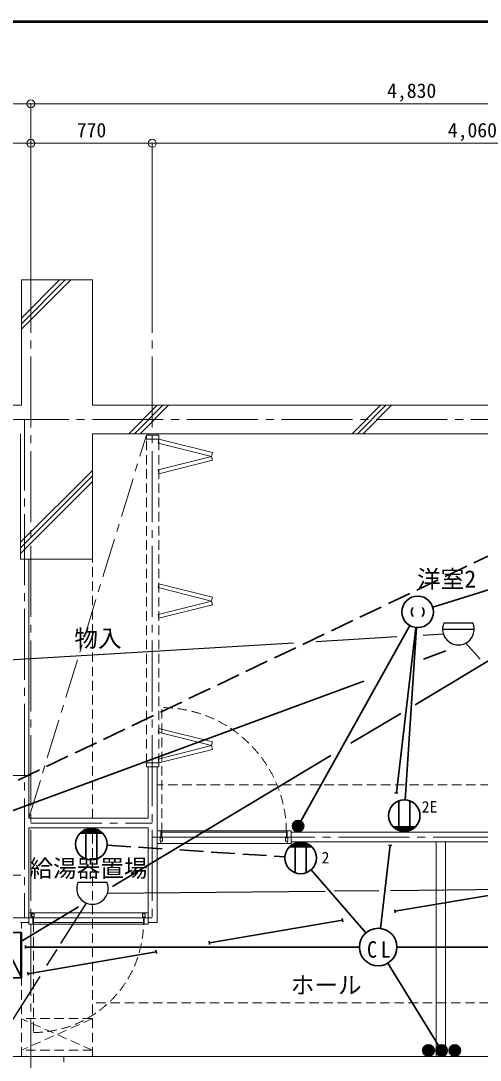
# Model space of a CAD drawing. Units: millimetres at full size, sheet at 1:50. Extents: x -9674 to 9699, y -6794 to 6791.
# Drawn here: x 1879 to 4792, y 207 to 6791 of the extents above; entities that cross this region are included whole.
import ezdxf
from ezdxf.enums import TextEntityAlignment as Align

# ---------------------------------------------------------------- set-up
doc = ezdxf.new("R2010")
doc.units = ezdxf.units.MM
doc.header["$LTSCALE"] = 50
doc.header["$PDMODE"] = 32
doc.header["$PDSIZE"] = 50
for name, pattern in [('CHAIN1', [8, 5, -1, 1, -1]), ('CHAIN2', [12, 9, -1, 1, -1]), ('DASHED1', [1.8, 1.2, -0.6]), ('DASHED3', [4, 3, -1])]:
    doc.linetypes.add(name, pattern=pattern)
for name, color, linetype, lineweight in [('0-0_図面枠', 7, 'Continuous', 9), ('1-0_芯', 134, 'CHAIN2', 9), ('1-1_躯体', 134, 'Continuous', 9), ('1-2_間仕切', 134, 'Continuous', 9), ('1-3_建具', 134, 'Continuous', 9), ('1-5_設備', 134, 'Continuous', 9), ('1-7_その他', 134, 'DASHED1', 9), ('1-8_ハッチ', 134, 'Continuous', 9), ('1-B_寸法', 134, 'Continuous', 9), ('1-C_梁', 134, 'DASHED1', 9), ('2-0_芯', 2, 'Continuous', 35), ('2-E', 2, 'Continuous', 35), ('3-3', 1, 'Continuous', 25), ('3-E', 3, 'Continuous', 35)]:
    doc.layers.add(name, color=color, linetype=linetype, lineweight=lineweight)
doc.layers.add('1-A_文字', color=134, linetype='Continuous')
doc.styles.add('ＭＳ ゴシック', font='')
doc.styles.get('ＭＳ ゴシック').set_extended_font_data('MS Gothic')

msp = doc.modelspace()

# ---------------------------------------------------------------- linework, layer by layer
at = {"layer": '0-0_図面枠'}
for p, q in [((9697.16, 6789.66), (-9672.16, 6789.66)), ((9695.4, 6787.9), (-9670.4, 6787.9)), ((-9668.64, 6786.14), (9693.64, 6786.14)), ((9691.87, 6784.38), (-9666.87, 6784.38)), ((9690.11, 6782.61), (-9665.11, 6782.61)), ((9688.35, 6780.85), (-9663.35, 6780.85))]:
    msp.add_line(p, q, dxfattribs=at)
msp.add_lwpolyline([(9698.92, -6793.93), (9698.92, 6791.43), (-9673.92, 6791.43)], dxfattribs=at)
at = {"layer": '1-0_芯'}
for p, q in [((1942.67, 5265.57), (1942.67, -3704.43)), ((2712.67, 5265.57), (2712.67, 1109.57)), ((-8467.33, 4265.57), (8542.67, 4265.57)), ((1903.67, 4265.57), (1903.67, 1109.57)), ((982.67, 2009.57), (1942.67, 2009.57)), ((1942.67, 1709.57), (2712.67, 1709.57)), ((8542.67, 1620.57), (2712.67, 1620.57)), ((-3007.33, 1109.57), (2712.67, 1109.57))]:
    msp.add_line(p, q, dxfattribs=at)
at = {"layer": '1-1_躯体'}
for p, q in [((1882.67, 5150.57), (2332.67, 5150.57)), ((1882.67, 5150.57), (1882.67, 4355.57)), ((2332.67, 5150.57), (2332.67, 4355.57)), ((1882.67, 4355.57), (-2617.33, 4355.57)), ((6382.67, 4355.57), (2332.67, 4355.57)), ((6382.67, 4175.57), (2332.67, 4175.57)), ((2332.67, 4175.57), (2332.67, 3380.57))]:
    msp.add_line(p, q, dxfattribs=at)
msp.add_lwpolyline([(1877.67, 4175.57), (1877.67, 3380.57), (2332.67, 3380.57)], dxfattribs=at)
at = {"layer": '1-2_間仕切'}
for p, q in [((2691.67, 4175.57), (2691.67, 4165.57)), ((2742.67, 4175.57), (2742.67, 4165.57)), ((1929.67, 3380.57), (1929.67, 1739.57)), ((2686.67, 2065.57), (2686.67, 1739.57)), ((2742.67, 2065.57), (2742.67, 1079.57)), ((1929.67, 1739.57), (2686.67, 1739.57)), ((1929.67, 1679.57), (1929.67, 1079.57)), ((1929.67, 1679.57), (2686.67, 1679.57)), ((2686.67, 1679.57), (2686.67, 1079.57)), ((5577.67, 1651.57), (3592.67, 1651.57)), ((5577.67, 1590.57), (3592.67, 1590.57)), ((1877.67, 1079.57), (1929.67, 1079.57)), ((2686.67, 1079.57), (2742.67, 1079.57)), ((2152.67, 230.57), (1482.67, 230.57)), ((2152.67, 230.57), (2152.67, 195.57))]:
    msp.add_line(p, q, dxfattribs=at)
at = {"layer": '1-3_建具'}
for p, q in [((2675.17, 4165.57), (2675.17, 4140.57)), ((2755.17, 4165.57), (2675.17, 4165.57)), ((2755.17, 4165.57), (2755.17, 4140.57)), ((2755.17, 4140.57), (2675.17, 4140.57)), ((2749.11, 4116.32), (2755.17, 4140.57)), ((2749.11, 4116.32), (3088.66, 4031.43)), ((3088.66, 4031.43), (3094.72, 4007.18)), ((3094.72, 4007.18), (2755.17, 3922.29)), ((2749.11, 3946.54), (2755.17, 3922.29)), ((2749.11, 3200.46), (2755.17, 3224.71)), ((2749.11, 3200.46), (3088.66, 3115.57)), ((3088.66, 3115.57), (3094.72, 3091.32)), ((2749.11, 3030.68), (2755.17, 3006.43)), ((3094.72, 3091.32), (2755.17, 3006.43)), ((2749.11, 2284.6), (2755.17, 2308.85)), ((2749.11, 2284.6), (3088.66, 2199.71)), ((2749.11, 2114.82), (3088.66, 2199.71)), ((3094.72, 2175.46), (2755.17, 2090.57)), ((3088.66, 2199.71), (3094.72, 2175.46)), ((2749.11, 2114.82), (2755.17, 2090.57)), ((2755.17, 2065.57), (2675.17, 2065.57)), ((2755.17, 2090.57), (2755.17, 2065.57)), ((2767.67, 1615.57), (2767.67, 1660.57)), ((2772.67, 1650.57), (2772.67, 1620.57)), ((3562.67, 1650.57), (2772.67, 1650.57)), ((3562.67, 1620.57), (3562.67, 1650.57)), ((3592.67, 1660.57), (3567.67, 1660.57)), ((3592.67, 1660.57), (3592.67, 1580.57)), ((2767.67, 1580.57), (2742.67, 1580.57)), ((2762.67, 1615.57), (2762.67, 1595.57)), ((2762.67, 1615.57), (2777.67, 1615.57)), ((2762.67, 1595.57), (2777.67, 1595.57)), ((2767.67, 1595.57), (2767.67, 1580.57)), ((2767.67, 1580.57), (3567.67, 1580.57)), ((2772.67, 1620.57), (3562.67, 1620.57)), ((2777.67, 1615.57), (2777.67, 1595.57)), ((3557.67, 1615.57), (3557.67, 1595.57)), ((3572.67, 1615.57), (3557.67, 1615.57)), ((3557.67, 1595.57), (3572.67, 1595.57)), ((3567.67, 1595.57), (3567.67, 1580.57)), ((3592.67, 1580.57), (3567.67, 1580.57)), ((3572.67, 1595.57), (3572.67, 1615.57)), ((1949.67, 1134.57), (1964.67, 1134.57)), ((1949.67, 1114.57), (1949.67, 1134.57)), ((1954.67, 1139.57), (1954.67, 1134.57)), ((1954.67, 1139.57), (2661.67, 1139.57)), ((1964.67, 1114.57), (1964.67, 1134.57)), ((2651.67, 1114.57), (2651.67, 1134.57)), ((2666.67, 1134.57), (2651.67, 1134.57)), ((2661.67, 1139.57), (2661.67, 1134.57)), ((2661.67, 1139.57), (2686.67, 1139.57)), ((2666.67, 1114.57), (2666.67, 1134.57)), ((1954.67, 1069.57), (1929.67, 1069.57)), ((1949.67, 1114.57), (1964.67, 1114.57)), ((1954.67, 1114.57), (1954.67, 1069.57)), ((2661.67, 1069.57), (1954.67, 1069.57)), ((1959.67, 1079.57), (1959.67, 1109.57)), ((2656.67, 1109.57), (1959.67, 1109.57)), ((1959.67, 1079.57), (2656.67, 1079.57)), ((2666.67, 1114.57), (2651.67, 1114.57)), ((2656.67, 1079.57), (2656.67, 1109.57)), ((2661.67, 1114.57), (2661.67, 1069.57)), ((2661.67, 1069.57), (2686.67, 1069.57)), ((2686.67, 1079.57), (2686.67, 1069.57))]:
    msp.add_line(p, q, dxfattribs=at)
at = {"layer": '1-3_建具', "linetype": 'DASHED1'}
for p, q in [((2675.17, 2090.57), (2675.17, 4140.57)), ((2755.17, 2090.57), (2755.17, 4140.57)), ((2772.67, 1650.57), (2772.67, 2440.57)), ((1959.67, 1079.57), (1959.67, 382.57))]:
    msp.add_line(p, q, dxfattribs=at)
at = {"layer": '1-3_建具'}
for points in [[(2749.11, 3946.54), (3088.66, 4031.43), (3094.72, 4055.68), (2755.17, 4140.57)], [(2749.11, 3030.68), (3088.66, 3115.57), (3094.72, 3139.82), (2755.17, 3224.71)], [(3088.66, 2199.71), (3094.72, 2223.97), (2755.17, 2308.85)], [(2755.17, 2090.57), (2675.17, 2090.57), (2675.17, 2065.57)], [(2767.67, 1660.57), (2742.67, 1660.57), (2742.67, 1580.57)], [(3567.67, 1615.57), (3567.67, 1660.57), (2767.67, 1660.57)], [(1954.67, 1139.57), (1929.67, 1139.57), (1929.67, 1069.57)]]:
    msp.add_lwpolyline(points, dxfattribs=at)
at = {"layer": '1-3_建具', "linetype": 'DASHED1'}
for centre, radius, start, end in [((2772.67, 1650.57), 790, 0, 90), ((1959.67, 1079.57), 697, 270, 0)]:
    msp.add_arc(centre, radius, start, end, dxfattribs=at)
at = {"layer": '1-5_設備'}
for p, q in [((4512.67, 1590.57), (4512.67, 230.57)), ((4572.67, 1590.57), (4572.67, 230.57))]:
    msp.add_line(p, q, dxfattribs=at)
at = {"layer": '1-7_その他', "linetype": 'CHAIN1'}
msp.add_line((1929.67, 1739.57), (2675.17, 4165.57), dxfattribs=at)
at = {"layer": '1-7_その他'}
for p, q in [((2332.67, 470.57), (1882.67, 270.2)), ((2332.67, 470.57), (1882.67, 470.57)), ((2332.67, 270.57), (1882.67, 469.4)), ((2332.67, 270.57), (1882.67, 270.57))]:
    msp.add_line(p, q, dxfattribs=at)
at = {"layer": '1-8_ハッチ'}
for p, q in [((1882.67, 4837.02), (2196.22, 5150.57)), ((1882.67, 4872.38), (2160.87, 5150.57)), ((1882.67, 4907.73), (2125.51, 5150.57)), ((2564.73, 4175.57), (2744.73, 4355.57)), ((2600.08, 4175.57), (2780.08, 4355.57)), ((2635.44, 4175.57), (2815.44, 4355.57)), ((3978.94, 4175.57), (4158.94, 4355.57)), ((4014.29, 4175.57), (4194.29, 4355.57)), ((4049.65, 4175.57), (4229.65, 4355.57)), ((1877.67, 3488.52), (2332.67, 3943.52)), ((1877.67, 3453.16), (2332.67, 3908.16)), ((1877.67, 3417.81), (2332.67, 3872.81)), ((2152.67, 230.57), (5657.67, 230.57))]:
    msp.add_line(p, q, dxfattribs=at)
at = {"layer": '1-B_寸法'}
for p, q in [((-3007.33, 6265.57), (1942.67, 6265.57)), ((1942.67, 5265.57), (1942.67, 6265.57)), ((1942.67, 6265.57), (6772.67, 6265.57)), ((1942.67, 6015.57), (2712.67, 6015.57)), ((2712.67, 5265.57), (2712.67, 6015.57)), ((2712.67, 6015.57), (6772.67, 6015.57))]:
    msp.add_line(p, q, dxfattribs=at)
msp.add_lwpolyline([(982.67, 5265.57), (982.67, 6015.57), (1942.67, 6015.57)], dxfattribs=at)
for p in [(1942.67, 6265.57), (1942.67, 6015.57), (2712.67, 6015.57)]:
    msp.add_point(p, dxfattribs=at)
at = {"layer": '1-C_梁'}
for p, q in [((2332.67, 1739.57), (2332.67, 3380.57)), ((6382.67, 1951.57), (2742.67, 1951.57)), ((2332.67, 230.57), (2332.67, 1679.57)), ((1008.67, 1379.57), (1882.67, 1379.57)), ((1882.67, 230.57), (1882.67, 1079.57)), ((5657.67, 570.57), (2332.67, 570.57))]:
    msp.add_line(p, q, dxfattribs=at)
at = {"layer": '2-0_芯'}
for p, q in [((4490.81, 3076.9), (6145.89, 3591.88)), ((6085.6, 3481.29), (4379.36, 2458.43)), ((4346.49, 2959.93), (3654.32, 1721.39)), ((4259.98, 1900.6), (4383.53, 2947.89)), ((4316.49, 1856.06), (4388.65, 2947.41)), ((4288.57, 2404), (3972.42, 2214.47)), ((3844.58, 2137.83), (2459.73, 1307.63)), ((4250.04, 1901.77), (4269.91, 1899.43)), ((4274.89, 1662.56), (4274.89, 1849.96)), ((4344.89, 1662.56), (4344.89, 1849.96)), ((3615.15, 1718.76), (3658.36, 1718.76)), ((2395.12, 1648.49), (2258.44, 1648.49)), ((2388.09, 1654.49), (2265.47, 1654.49)), ((2379.46, 1660.49), (2274.1, 1660.49)), ((2368.24, 1666.49), (2285.31, 1666.49)), ((2291.78, 1669.17), (2291.78, 1481.77)), ((2351.1, 1672.49), (2302.46, 1672.49)), ((2361.78, 1669.17), (2361.78, 1481.77)), ((3600.75, 1689.96), (3672.76, 1689.96)), ((3602.05, 1699.56), (3671.46, 1699.56)), ((3602.05, 1680.35), (3671.46, 1680.35)), ((3606.29, 1709.16), (3667.21, 1709.16)), ((3606.29, 1670.75), (3667.21, 1670.75)), ((3615.15, 1661.15), (3658.36, 1661.15)), ((4381.31, 1686.25), (4238.48, 1686.25)), ((4378.24, 1683.24), (4241.55, 1683.24)), ((4371.2, 1677.24), (4248.58, 1677.24)), ((4362.57, 1671.24), (4257.21, 1671.24)), ((4351.36, 1665.24), (4268.43, 1665.24)), ((4334.21, 1659.24), (4285.57, 1659.24)), ((2398.19, 1645.48), (2255.36, 1645.48)), ((3618.39, 1582.26), (3618.39, 1394.87)), ((3677.71, 1585.58), (3629.07, 1585.58)), ((3688.39, 1582.26), (3688.39, 1394.87)), ((3724.8, 1558.58), (3581.97, 1558.58)), ((3721.73, 1561.58), (3585.04, 1561.58)), ((3714.7, 1567.58), (3592.08, 1567.58)), ((3706.07, 1573.58), (3600.71, 1573.58)), ((3694.85, 1579.58), (3611.92, 1579.58)), ((4158.63, 1041.63), (4220.79, 1568.5)), ((4210.86, 1569.67), (4230.72, 1567.32)), ((3719.03, 1413.1), (4066.77, 1013.29)), ((2245.37, 1179.13), (1883.21, 962.02)), ((1908.7, 913.68), (1908.7, 933.68)), ((4025.94, 923.68), (1908.7, 923.68)), ((4263.49, 923.68), (5968.07, 923.68)), ((4206.87, 822.46), (4528.12, 299.35)), ((4434.81, 247.06), (4434.81, 290.27)), ((4444.41, 238.21), (4444.41, 299.12)), ((4454.01, 233.96), (4454.01, 303.37)), ((4463.61, 232.66), (4463.61, 304.67)), ((4473.21, 233.96), (4473.21, 303.37)), ((4482.82, 238.21), (4482.82, 299.12)), ((4492.42, 247.06), (4492.42, 290.27)), ((4518.15, 247.06), (4518.15, 290.27)), ((4527.76, 238.21), (4527.76, 299.12)), ((4537.36, 233.96), (4537.36, 303.37)), ((4546.96, 232.66), (4546.96, 304.67)), ((4556.56, 233.96), (4556.56, 303.37)), ((4566.16, 238.21), (4566.16, 299.12)), ((4575.77, 247.06), (4575.77, 290.27)), ((4601.5, 247.06), (4601.5, 290.27)), ((4611.11, 238.21), (4611.11, 299.12)), ((4620.71, 233.96), (4620.71, 303.37)), ((4630.31, 232.66), (4630.31, 304.67)), ((4639.91, 233.96), (4639.91, 303.37)), ((4649.51, 238.21), (4649.51, 299.12)), ((4659.12, 247.06), (4659.12, 290.27))]:
    msp.add_line(p, q, dxfattribs=at)
for centre, radius in [((4395.33, 3047.19), 100), ((4309.89, 1756.26), 100.02), ((3636.75, 1689.96), 36.01), ((2326.78, 1575.47), 100.02), ((3653.39, 1488.56), 100.02), ((4463.61, 268.66), 36.01), ((4546.96, 268.66), 36.01), ((4630.31, 268.66), 36.01)]:
    msp.add_circle(centre, radius, dxfattribs=at)
for centre, start, end in [((4395.41, 3047.19), 134.60828, 225.39175), ((4395.25, 3047.19), 314.60828, 45.39175)]:
    msp.add_arc(centre, 40.08, start, end, dxfattribs=at)
at = {"layer": '2-E', "linetype": 'DASHED3'}
for p, q in [((2426.58, 1568.93), (2814.14, 1543.54)), ((2887.17, 1538.76), (3553.58, 1495.1))]:
    msp.add_line(p, q, dxfattribs=at)
at = {"layer": '2-E'}
for p, q in [((1880.31, 734.23), (1880.31, 1016.5)), ((1883.21, 772.47), (1883.21, 972.47))]:
    msp.add_line(p, q, dxfattribs=at)
for points in [[(1883.21, 728.44), (1883.21, 1016.5), (1739.18, 1016.5)], [(1739.18, 728.44), (1883.21, 728.44), (1739.18, 1016.5)]]:
    msp.add_lwpolyline(points, dxfattribs=at)
msp.add_circle((4144.72, 923.68), 118.77, dxfattribs=at)
at = {"layer": '3-3'}
for p, q in [((4561.47, 2977.55), (4744.84, 2977.55)), ((4429.13, 2899.9), (4557.74, 2907.54)), ((4553.14, 2937.54), (4753.18, 2937.54)), ((1545.39, 2728.56), (3607.23, 2851.06)), ((3752.41, 2859.69), (4263.02, 2890.03)), ((4790.94, 2747.45), (4700.87, 2849.64)), ((2241.5, 1334.6), (2424.87, 1334.6)), ((2428.61, 1264.59), (3809.72, 1278.54)), ((3867.9, 1279.13), (4148.83, 1281.96)), ((4223.54, 1282.72), (5023.86, 1290.8)), ((2293.91, 1202.61), (2131.09, 945.62)), ((2107.38, 908.2), (2042.65, 806.04)), ((1998.85, 736.91), (1667.78, 214.39))]:
    msp.add_line(p, q, dxfattribs=at)
for centre in [(4653.16, 2937.55), (2333.19, 1294.6)]:
    msp.add_arc(centre, 100.03, 156.4305, 23.56947, dxfattribs=at)
at = {"layer": '3-E', "linetype": 'DASHED3'}
msp.add_line((6150.45, 4023.52), (1094.16, 1616.08), dxfattribs=at)
at = {"layer": '3-E'}
for p, q in [((4573.91, 2799.52), (4432.61, 2747.53)), ((4054.19, 2608.31), (1019.72, 1491.91)), ((5994.65, 1446.57), (4251.44, 1150.45)), ((4249.77, 1160.3), (4253.12, 1140.59)), ((3918.75, 1093.93), (3074.65, 950.54)), ((3917.08, 1103.79), (3920.43, 1084.07)), ((3072.97, 960.4), (3076.32, 940.68)), ((2737.29, 893.23), (1924.51, 755.16)), ((2735.62, 903.09), (2738.97, 883.37)), ((1922.84, 765.02), (1926.19, 745.3))]:
    msp.add_line(p, q, dxfattribs=at)

# ---------------------------------------------------------------- texts
at = {"layer": '1-A_文字', "style": 'ＭＳ ゴシック'}
for s, p in [('洋室2', (4391.42, 3167.72)), ('物入', (2218.26, 2791.21)), ('給湯器置場', (1933.17, 1334.57)), ('ホール', (3589.9, 594.92))]:
    msp.add_text(s, height=110, dxfattribs=at).set_placement(p, align=Align.BOTTOM_LEFT)
at = {"layer": '1-B_寸法', "style": 'ＭＳ ゴシック'}
for s, p in [('4,830', (4201.42, 6275.57)), ('770', (2233.92, 6025.57)), ('4,060', (4586.42, 6025.57))]:
    msp.add_text(s, height=91.64, dxfattribs=at).set_placement(p, align=Align.BOTTOM_LEFT)
at = {"layer": '2-0_芯', "color": 7, "style": 'ＭＳ ゴシック'}
for s, p in [('2E', (4420.8, 1753.47)), ('2', (3786.2, 1431.74))]:
    msp.add_text(s, height=73.31, dxfattribs=at).set_placement(p, align=Align.BOTTOM_LEFT)
at = {"layer": '2-E', "color": 7, "insert": (4073.64, 854.77), "char_height": 104.5, "attachment_point": 7, "style": 'ＭＳ ゴシック'}
msp.add_mtext('\\T1.36;\\W0.9;CL', dxfattribs=at)

doc.saveas('drawing.dxf')
